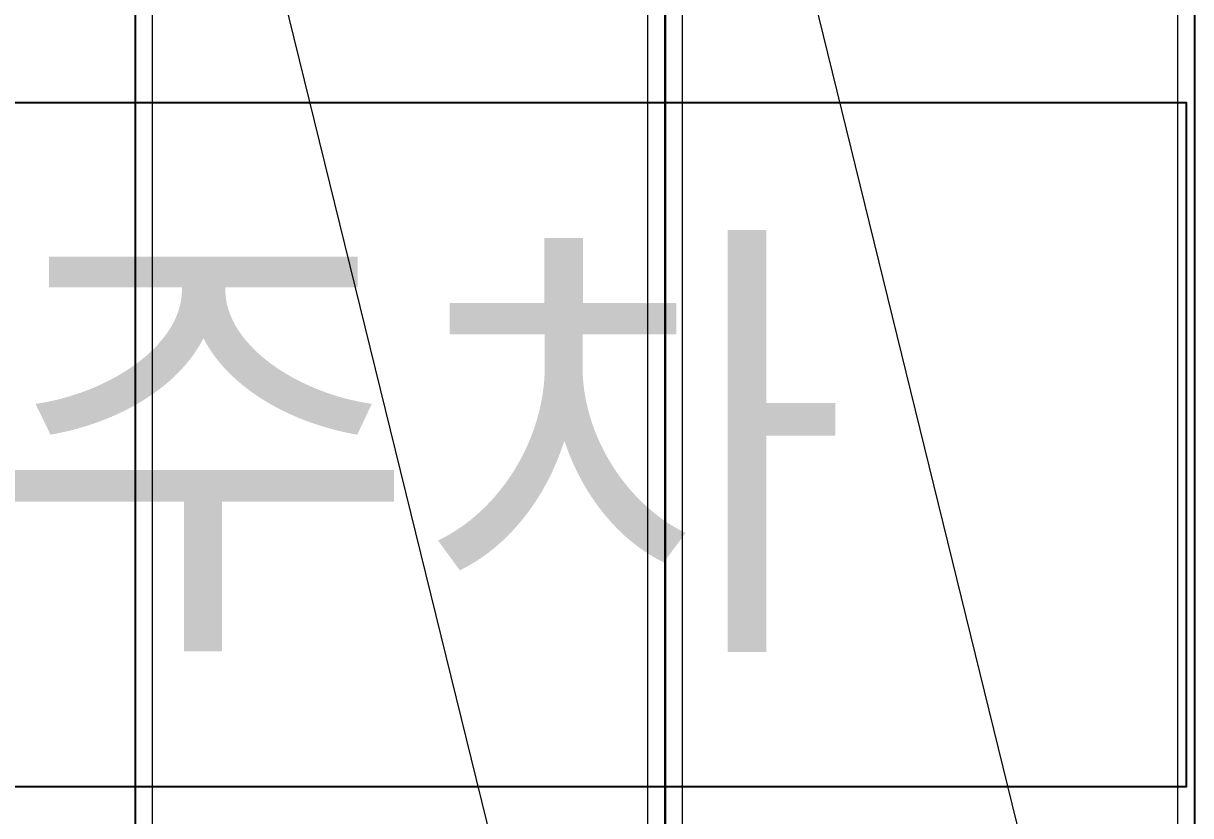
# Model space of a CAD drawing. Header units: millimetres. Extents: x 4739419 to 5837985, y 2291271 to 3446271.
# Drawn here: x 5009308 to 5016137, y 2446721 to 2451356 of the extents above; entities that cross this region are included whole.
import ezdxf
from ezdxf.enums import TextEntityAlignment as Align

# ---------------------------------------------------------------- set-up
doc = ezdxf.new("R2010")
doc.units = ezdxf.units.MM
doc.layers.get('0').update_dxf_attribs({"color": 255})
doc.layers.add('A-XXXX-TXT2', color=9, linetype='Continuous', lineweight=25)
doc.layers.add('XR-평면도$0$A-ELEV-LIN3', color=9, linetype='Continuous', lineweight=18)
doc.layers.add('XR-평면도$0$Parking_화물', color=9, linetype='Continuous')
doc.styles.add('맑은고딕', font='malgun.ttf')

# ---------------------------------------------------------------- blocks, each defined once
blk = doc.blocks.new('글_화물주차')
at = {"layer": 'A-XXXX-TXT2', "color": 0}
blk.add_lwpolyline([(-7000, -2000), (7000, -2000), (7000, 2000), (-7000, 2000)], close=True, dxfattribs=at)
at = {"layer": 'A-XXXX-TXT2', "style": '맑은고딕'}
blk.add_text('화물주차', height=2000, dxfattribs=at).set_placement((0, 0), align=Align.MIDDLE_CENTER)
blk = doc.blocks.new('XR-평면도$0$주차구획_1')
at = {"layer": 'XR-평면도$0$A-ELEV-LIN3'}
blk.add_line((-5900, 1450), (5900, -1450), dxfattribs=at)
blk.add_lwpolyline([(-5900, 1450), (5900, 1450), (5900, -1450), (-5900, -1450)], close=True, dxfattribs=at)
at = {"layer": 'XR-평면도$0$Parking_화물'}
blk.add_lwpolyline([(-6000, 1550), (6000, 1550), (6000, -1550), (-6000, -1550)], close=True, dxfattribs=at)
blk = doc.blocks.new('XR-평면도$0$화물주차구획_1F(210411)')
at = {"xscale": -1.000000000000001}
for p in [(12150544, 729313.4), (12150544, 726213.4)]:
    blk.add_blockref('XR-평면도$0$주차구획_1', p, dxfattribs=at)

msp = doc.modelspace()

# ---------------------------------------------------------------- block references
at = {"color": 2, "rotation": 90}
msp.add_blockref('XR-평면도$0$화물주차구획_1F(210411)', (5740825.2, -9701802.7), dxfattribs=at)
msp.add_blockref('XR-평면도$0$화물주차구획_1F(210411)', (5740825.2, -9701802.7), dxfattribs=at)
msp.add_blockref('XR-평면도$0$화물주차구획_1F(210411)', (5740825.2, -9701802.7), dxfattribs=at)
msp.add_blockref('글_화물주차', (5009111.8, 2448891.2))

doc.saveas('drawing.dxf')
